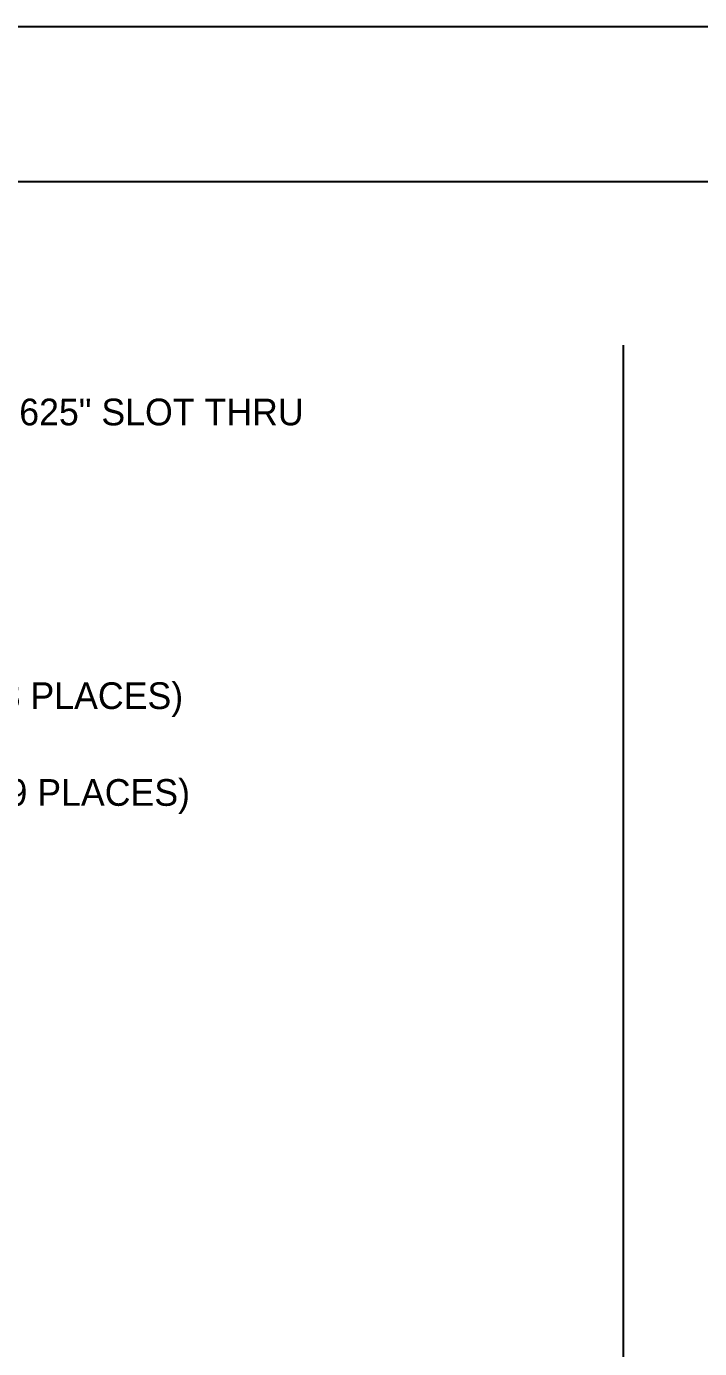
# Model space of a CAD drawing. Header units: inches. Extents: x 8 to 536, y 8 to 344.
# Drawn here: x 344.5 to 434.2, y 168.4 to 344.4 of the extents above; entities that cross this region are included whole.
import ezdxf

# ---------------------------------------------------------------- set-up
doc = ezdxf.new("R2010")
doc.units = ezdxf.units.IN
doc.header["$MEASUREMENT"] = 0

msp = doc.modelspace()

# ---------------------------------------------------------------- linework, layer by layer
at = {"layer": 'OUTLINE'}
for p, q in [((7.56, 344.44), (536.44, 344.44)), ((7.56, 323.78), (536.44, 323.78)), ((424, 302), (424, 29.78))]:
    msp.add_line(p, q, dxfattribs=at)

# ---------------------------------------------------------------- texts
at = {"layer": 'ANNOTATION'}
for s, p in [('F02 - 2X 0.5625" x 1.5625" SLOT THRU', (296.12, 291.33)), ('TREAD RUN TYP (8 PLACES)', (299.85, 253.56)), ('6.7143" RISE TYP (9 PLACES)', (299.85, 240.67))]:
    msp.add_text(s, height=3.5556, dxfattribs=at).set_placement(p)

doc.saveas('drawing.dxf')
